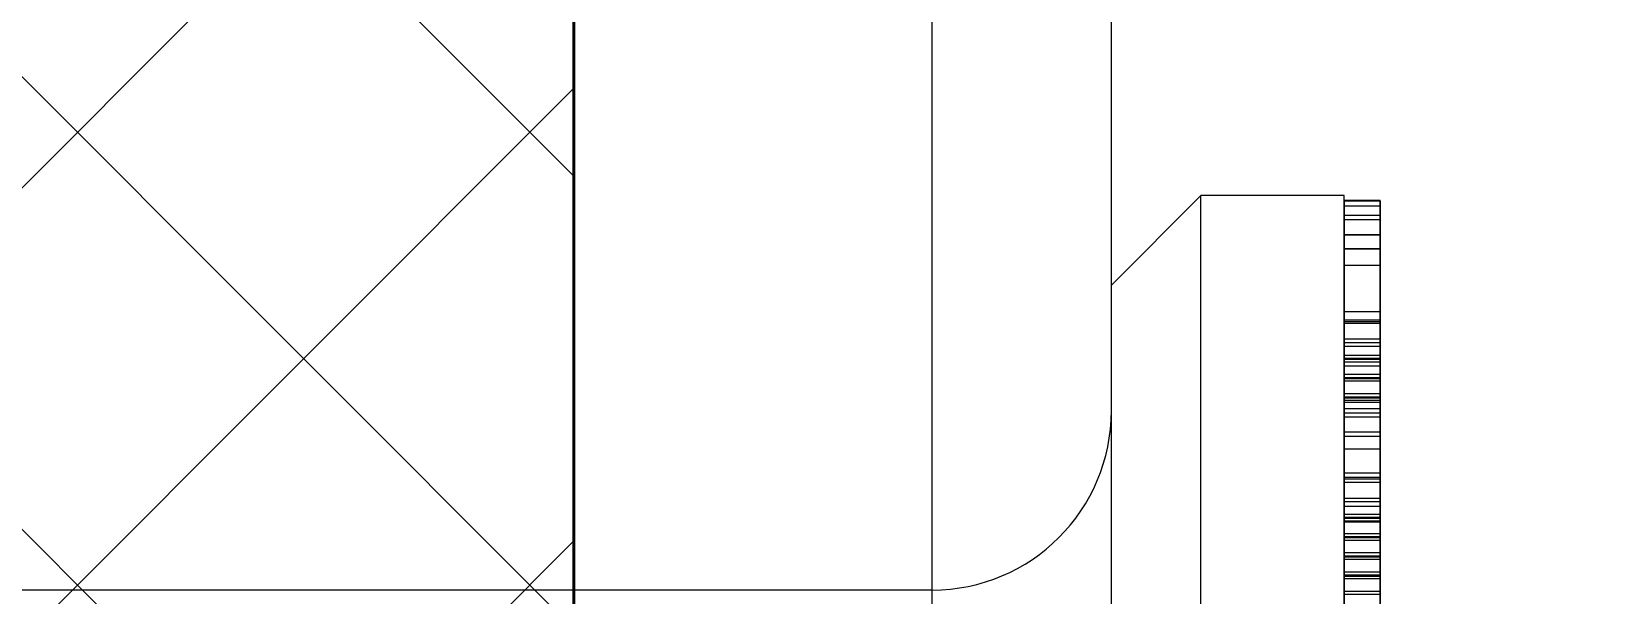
# Model space of a CAD drawing. Header units: millimetres. Extents: x 647 to 146539, y -131215 to 59.
# Drawn here: x 109698.3 to 109759.4, y -7851.3 to -7829.3 of the extents above; entities that cross this region are included whole.
import ezdxf
from ezdxf import colors
from ezdxf.entities.mleader import LeaderData, LeaderLine
from ezdxf.math import Vec2, Vec3

# ---------------------------------------------------------------- set-up
doc = ezdxf.new("R2010")
doc.units = ezdxf.units.MM
doc.linetypes.add('DASHED', pattern=[0.75, 0.5, -0.25])
for name, color, linetype, lineweight in [('G-Cienka', 4, 'Continuous', 9), ('G-Elementy konstrukcyjne', 1, 'Continuous', 40), ('G-Kreskowanie', 9, 'Continuous', 5), ('G-Przerywana', 8, 'DASHED', 15)]:
    doc.layers.add(name, color=color, linetype=linetype, lineweight=lineweight)
doc.styles.add('Arial-GG', font='arial.ttf')

msp = doc.modelspace()

# ---------------------------------------------------------------- hatches: boundary and pattern name
at = {"layer": 'G-Kreskowanie'}
h = msp.add_hatch(dxfattribs=at)
h.set_pattern_fill('NET', color=256, scale=100, angle=45)
h.set_pattern_definition([(45, (-1491065.873, 726037.504), (-8.838834765, 8.838834765), []), (135, (-1491065.873, 726037.504), (-8.838834765, -8.838834765), [])])
h.paths.add_polyline_path([(109719.542, -7944.389), (109719.542, -7783.389), (109593.542, -7783.389), (109593.57, -7944.389)])

# ---------------------------------------------------------------- linework, layer by layer
at = {"layer": 'G-Cienka', "ltscale": 4}
for p, q in [((109740.542, -7839.375), (109740.542, -7765.734)), ((109733.542, -7955.043), (109733.542, -7772.734)), ((109744.042, -7835.734), (109740.542, -7839.234)), ((109744.042, -7891.734), (109744.042, -7835.734)), ((109749.642, -7835.734), (109744.042, -7835.734)), ((109749.642, -7837.259), (109749.642, -7835.734)), ((109749.642, -7836.516), (109749.642, -7835.924)), ((109751.042, -7835.924), (109749.642, -7835.924)), ((109749.642, -7835.934), (109749.642, -7841.483)), ((109749.642, -7835.934), (109749.642, -7836.143)), ((109749.642, -7835.934), (109751.042, -7835.934)), ((109751.042, -7836.143), (109749.642, -7836.143)), ((109749.642, -7841.333), (109749.642, -7836.143)), ((109751.042, -7835.934), (109751.042, -7835.924)), ((109751.042, -7836.516), (109751.042, -7835.924)), ((109751.042, -7835.934), (109751.042, -7841.483)), ((109751.042, -7837.81), (109751.042, -7836.143)), ((109751.042, -7841.333), (109751.042, -7836.143)), ((109751.042, -7836.516), (109749.642, -7836.516)), ((109749.642, -7842.084), (109749.642, -7836.516)), ((109749.642, -7836.666), (109749.642, -7842.234)), ((109749.642, -7837.259), (109749.642, -7836.666)), ((109749.642, -7836.666), (109751.042, -7836.666)), ((109751.042, -7842.084), (109751.042, -7836.516)), ((109751.042, -7836.666), (109751.042, -7842.234)), ((109751.042, -7837.259), (109751.042, -7836.666)), ((109749.642, -7837.259), (109751.042, -7837.259)), ((109749.642, -7842.835), (109749.642, -7837.285)), ((109751.042, -7837.285), (109749.642, -7837.285)), ((109749.642, -7837.795), (109749.642, -7837.285)), ((109751.042, -7837.259), (109751.042, -7837.285)), ((109751.042, -7842.835), (109751.042, -7837.285)), ((109749.642, -7837.795), (109749.642, -7842.985)), ((109749.642, -7837.795), (109751.042, -7837.795)), ((109749.642, -7837.81), (109749.642, -7838.464)), ((109749.642, -7837.81), (109751.042, -7837.81)), ((109749.642, -7837.81), (109749.642, -7840.733)), ((109751.042, -7837.795), (109751.042, -7842.985)), ((109751.042, -7837.795), (109751.042, -7840.663)), ((109751.042, -7837.81), (109751.042, -7840.733)), ((109751.042, -7838.464), (109749.642, -7838.464)), ((109749.642, -7840.583), (109749.642, -7838.464)), ((109751.042, -7840.261), (109751.042, -7838.464)), ((109751.042, -7840.583), (109751.042, -7838.464)), ((109740.542, -7888.193), (109740.542, -7839.375)), ((109749.642, -7840.261), (109749.642, -7841.483)), ((109749.642, -7840.261), (109751.042, -7840.261)), ((109749.642, -7840.261), (109749.642, -7840.583)), ((109749.642, -7840.583), (109751.042, -7840.583)), ((109749.642, -7843.585), (109749.642, -7840.663)), ((109751.042, -7840.663), (109749.642, -7840.663)), ((109749.642, -7841.617), (109749.642, -7840.663)), ((109751.042, -7840.261), (109751.042, -7840.583)), ((109751.042, -7843.585), (109751.042, -7840.663)), ((109749.642, -7840.733), (109749.642, -7841.333)), ((109751.042, -7840.733), (109749.642, -7840.733)), ((109751.042, -7840.733), (109751.042, -7841.333)), ((109749.642, -7841.333), (109751.042, -7841.333)), ((109751.042, -7841.483), (109749.642, -7841.483)), ((109751.042, -7841.483), (109749.642, -7841.483)), ((109749.642, -7841.974), (109749.642, -7841.483)), ((109749.642, -7841.483), (109749.642, -7842.084)), ((109749.642, -7841.617), (109749.642, -7843.736)), ((109749.642, -7841.617), (109751.042, -7841.617)), ((109751.042, -7841.974), (109751.042, -7841.483)), ((109751.042, -7842.383), (109751.042, -7841.483)), ((109751.042, -7841.483), (109751.042, -7842.084)), ((109751.042, -7841.617), (109751.042, -7843.736)), ((109751.042, -7841.617), (109751.042, -7844.057)), ((109749.642, -7847.542), (109749.642, -7841.974)), ((109751.042, -7841.974), (109749.642, -7841.974)), ((109749.642, -7842.084), (109751.042, -7842.084)), ((109749.642, -7842.725), (109749.642, -7842.125)), ((109749.642, -7842.125), (109749.642, -7847.692)), ((109749.642, -7842.125), (109751.042, -7842.125)), ((109749.642, -7842.234), (109749.642, -7842.835)), ((109751.042, -7842.234), (109749.642, -7842.234)), ((109749.642, -7842.383), (109749.642, -7843.814)), ((109749.642, -7842.383), (109749.642, -7846.942)), ((109749.642, -7842.383), (109751.042, -7842.383)), ((109751.042, -7847.542), (109751.042, -7841.974)), ((109751.042, -7842.725), (109751.042, -7842.125)), ((109751.042, -7842.125), (109751.042, -7847.692)), ((109751.042, -7842.234), (109751.042, -7842.835)), ((109751.042, -7842.383), (109751.042, -7846.942)), ((109749.642, -7848.293), (109749.642, -7842.725)), ((109751.042, -7842.725), (109749.642, -7842.725)), ((109749.642, -7842.835), (109751.042, -7842.835)), ((109749.642, -7842.875), (109749.642, -7848.443)), ((109749.642, -7843.476), (109749.642, -7842.875)), ((109749.642, -7842.875), (109751.042, -7842.875)), ((109749.642, -7842.985), (109749.642, -7843.585)), ((109751.042, -7842.985), (109749.642, -7842.985)), ((109751.042, -7848.293), (109751.042, -7842.725)), ((109751.042, -7842.875), (109751.042, -7848.443)), ((109751.042, -7843.476), (109751.042, -7842.875)), ((109751.042, -7842.985), (109751.042, -7843.585)), ((109749.642, -7849.044), (109749.642, -7843.476)), ((109751.042, -7843.476), (109749.642, -7843.476)), ((109749.642, -7843.585), (109751.042, -7843.585)), ((109749.642, -7843.626), (109751.042, -7843.626)), ((109749.642, -7844.227), (109749.642, -7843.626)), ((109749.642, -7843.626), (109749.642, -7849.194)), ((109751.042, -7849.044), (109751.042, -7843.476)), ((109751.042, -7844.227), (109751.042, -7843.626)), ((109751.042, -7843.626), (109751.042, -7849.194)), ((109749.642, -7843.736), (109749.642, -7844.057)), ((109751.042, -7843.736), (109749.642, -7843.736)), ((109751.042, -7843.814), (109749.642, -7843.814)), ((109749.642, -7846.791), (109749.642, -7843.814)), ((109749.642, -7845.619), (109749.642, -7844.057)), ((109751.042, -7844.057), (109749.642, -7844.057)), ((109751.042, -7844.227), (109749.642, -7844.227)), ((109749.642, -7849.795), (109749.642, -7844.227)), ((109751.042, -7843.736), (109751.042, -7844.057)), ((109751.042, -7846.563), (109751.042, -7843.814)), ((109751.042, -7846.791), (109751.042, -7843.814)), ((109751.042, -7849.795), (109751.042, -7844.227)), ((109749.642, -7844.377), (109749.642, -7849.944)), ((109749.642, -7844.377), (109751.042, -7844.377)), ((109749.642, -7844.977), (109749.642, -7844.377)), ((109751.042, -7844.377), (109751.042, -7849.944)), ((109751.042, -7844.977), (109751.042, -7844.377)), ((109749.642, -7850.545), (109749.642, -7844.977)), ((109751.042, -7844.977), (109749.642, -7844.977)), ((109749.642, -7845.127), (109749.642, -7850.695)), ((109749.642, -7845.127), (109751.042, -7845.127)), ((109749.642, -7845.619), (109749.642, -7845.127)), ((109751.042, -7850.545), (109751.042, -7844.977)), ((109751.042, -7845.127), (109751.042, -7850.695)), ((109751.042, -7845.619), (109751.042, -7845.127)), ((109749.642, -7845.619), (109751.042, -7845.619)), ((109751.042, -7845.619), (109751.042, -7846.738)), ((109749.642, -7846.563), (109751.042, -7846.563)), ((109749.642, -7846.563), (109749.642, -7847.868)), ((109749.642, -7846.563), (109749.642, -7846.791)), ((109749.642, -7851.296), (109749.642, -7846.738)), ((109749.642, -7848.468), (109749.642, -7846.738)), ((109751.042, -7846.738), (109749.642, -7846.738)), ((109751.042, -7846.563), (109751.042, -7846.791)), ((109751.042, -7851.296), (109751.042, -7846.738)), ((109749.642, -7846.791), (109751.042, -7846.791)), ((109751.042, -7846.942), (109749.642, -7846.942)), ((109749.642, -7846.942), (109749.642, -7847.542)), ((109751.042, -7846.942), (109751.042, -7847.542)), ((109749.642, -7847.542), (109751.042, -7847.542)), ((109751.042, -7847.692), (109749.642, -7847.692)), ((109749.642, -7847.692), (109749.642, -7848.293)), ((109751.042, -7847.868), (109749.642, -7847.868)), ((109749.642, -7848.183), (109749.642, -7847.868)), ((109751.042, -7847.692), (109751.042, -7848.293)), ((109751.042, -7853.191), (109751.042, -7847.868)), ((109751.042, -7848.183), (109751.042, -7847.868)), ((109749.642, -7853.751), (109749.642, -7848.183)), ((109751.042, -7848.183), (109749.642, -7848.183)), ((109749.642, -7848.293), (109751.042, -7848.293)), ((109749.642, -7848.333), (109749.642, -7853.901)), ((109749.642, -7848.934), (109749.642, -7848.333)), ((109749.642, -7848.333), (109751.042, -7848.333)), ((109751.042, -7848.443), (109749.642, -7848.443)), ((109749.642, -7848.443), (109749.642, -7849.044)), ((109749.642, -7848.468), (109749.642, -7851.446)), ((109749.642, -7848.468), (109751.042, -7848.468)), ((109751.042, -7853.751), (109751.042, -7848.183)), ((109751.042, -7848.333), (109751.042, -7853.901)), ((109751.042, -7848.934), (109751.042, -7848.333)), ((109751.042, -7848.443), (109751.042, -7849.044)), ((109751.042, -7848.468), (109751.042, -7851.446)), ((109751.042, -7848.468), (109751.042, -7851.675)), ((109749.642, -7854.502), (109749.642, -7848.934)), ((109751.042, -7848.934), (109749.642, -7848.934)), ((109749.642, -7849.044), (109751.042, -7849.044)), ((109749.642, -7849.084), (109749.642, -7854.652)), ((109749.642, -7849.084), (109751.042, -7849.084)), ((109749.642, -7849.685), (109749.642, -7849.084)), ((109749.642, -7849.194), (109749.642, -7849.795)), ((109751.042, -7849.194), (109749.642, -7849.194)), ((109751.042, -7854.502), (109751.042, -7848.934)), ((109751.042, -7849.084), (109751.042, -7854.652)), ((109751.042, -7849.685), (109751.042, -7849.084)), ((109751.042, -7849.194), (109751.042, -7849.795)), ((109749.642, -7855.252), (109749.642, -7849.685)), ((109751.042, -7849.685), (109749.642, -7849.685)), ((109749.642, -7849.795), (109751.042, -7849.795)), ((109749.642, -7849.835), (109749.642, -7855.403)), ((109749.642, -7850.435), (109749.642, -7849.835)), ((109749.642, -7849.835), (109751.042, -7849.835)), ((109751.042, -7855.252), (109751.042, -7849.685)), ((109751.042, -7849.835), (109751.042, -7855.403)), ((109751.042, -7850.435), (109751.042, -7849.835)), ((109749.642, -7849.944), (109749.642, -7850.545)), ((109751.042, -7849.944), (109749.642, -7849.944)), ((109749.642, -7856.003), (109749.642, -7850.435)), ((109751.042, -7850.435), (109749.642, -7850.435)), ((109751.042, -7849.944), (109751.042, -7850.545)), ((109751.042, -7856.003), (109751.042, -7850.435)), ((109749.642, -7850.545), (109751.042, -7850.545)), ((109749.642, -7850.586), (109749.642, -7856.154)), ((109749.642, -7850.586), (109751.042, -7850.586)), ((109749.642, -7851.187), (109749.642, -7850.586)), ((109751.042, -7850.695), (109749.642, -7850.695)), ((109749.642, -7850.695), (109749.642, -7851.296)), ((109751.042, -7850.586), (109751.042, -7856.154)), ((109751.042, -7851.187), (109751.042, -7850.586)), ((109751.042, -7850.695), (109751.042, -7851.296)), ((109733.542, -7851.134), (109506.042, -7851.134)), ((109749.642, -7856.754), (109749.642, -7851.187)), ((109751.042, -7851.187), (109749.642, -7851.187)), ((109749.642, -7851.296), (109751.042, -7851.296)), ((109751.042, -7856.754), (109751.042, -7851.187))]:
    msp.add_line(p, q, dxfattribs=at)
msp.add_arc((109733.542, -7844.134), 7, 270.00152, 359.99848, dxfattribs=at)
at = {"layer": 'G-Elementy konstrukcyjne'}
msp.add_line((109719.542, -7944.389), (109719.542, -7783.389), dxfattribs=at)
at = {"layer": 'G-Przerywana', "ltscale": 25}
msp.add_circle((109651.099, -7863.889), 254.359, dxfattribs=at)

# ---------------------------------------------------------------- leaders
at = {"layer": 'G-Cienka', "ltscale": 0.8}
ml = msp.add_multileader_mtext('Standard', dxfattribs=at)
ml.set_content('{\\fArial|b0|i0|c238|p34;siatka/listwa \\Pmontażowa}', color=2, style='Arial-GG')
ml.set_leader_properties(color=4)
ml.build(insert=Vec2(0, 0))
ml.multileader.update_dxf_attribs({"text_left_attachment_type": 5, "text_right_attachment_type": 5, "dogleg_length": 10, "arrow_head_size": 20})
ctx = ml.context
ctx.base_point, ctx.char_height, ctx.arrow_head_size, ctx.landing_gap_size, ctx.plane_origin = Vec3(109930.39, -7836.444), 20, 20, 5, Vec3(108643.962, -7861.556)
ctx.left_attachment, ctx.right_attachment = 5, 5
notes = []
notes.append((ctx, [(0, (1, 1, 0), (109925.39, -7836.444), (1, 0), 5, [(0, [(109740.542, -7944.389)], 0, [])])]))
ctx.mtext.insert, ctx.mtext.defined_height, ctx.mtext.line_spacing_style, ctx.mtext.flow_direction = Vec3(109935.39, -7776.444), 60, 2, 5
for ctx, leaders in notes:
    for number, flags, end, landing, length, lines in leaders:
        leader = LeaderData()
        leader.index, (leader.has_last_leader_line, leader.has_dogleg_vector, leader.attachment_direction) = number, flags
        leader.last_leader_point, leader.dogleg_vector, leader.dogleg_length = Vec3(end), Vec3(landing), length
        for number, points, colour, breaks in lines:
            line = LeaderLine()
            line.index, line.vertices, line.color, line.breaks = number, Vec3.list(points), colors.encode_raw_color(colour), breaks
            leader.lines.append(line)
        ctx.leaders.append(leader)

doc.saveas('drawing.dxf')
